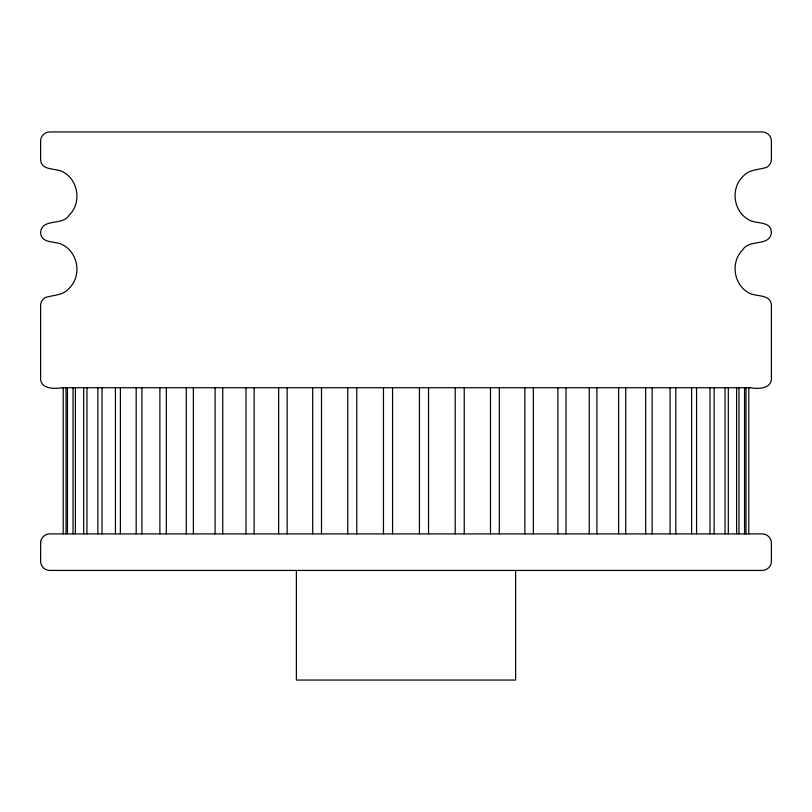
<?xml version="1.0" encoding="UTF-8"?>
<svg xmlns="http://www.w3.org/2000/svg" width="812" height="812" viewBox="0 0 812 812"><rect width="100%" height="100%" fill="white"/><g stroke="black" fill="none" stroke-linecap="round" stroke-linejoin="round"><path stroke-width="1.22" d="M61.874 387.73C54.678 389.049 40.681 389.171 40.6 378.595L40.6 305.515C40.59 302.308 42.386 299.202 45.167 297.608C53.298 294.807 62.96 295.791 69.111 288.351C81.616 276.303 78.632 253.638 63.437 245.244C56.251 240.372 41.097 244.544 40.6 232.435C42.031 217.809 62.402 226.101 69.111 215.271C81.616 203.223 78.632 180.558 63.437 172.164C56.617 167.658 40.915 171.383 40.6 159.355L40.6 141.085C40.498 136.203 44.853 131.849 49.735 131.95L762.265 131.95C767.147 131.849 771.501 136.203 771.4 141.085L771.4 159.355C771.41 162.562 769.614 165.668 766.832 167.262C758.702 170.063 749.04 169.079 742.889 176.519C730.384 188.567 733.368 211.232 748.562 219.626C755.749 224.498 770.903 220.326 771.4 232.435C769.969 247.061 749.598 238.769 742.889 249.599C730.384 261.647 733.368 284.312 748.562 292.706C755.383 297.212 771.085 293.487 771.4 305.515L771.4 378.595C771.319 389.171 757.322 389.049 750.126 387.73M62.077 387.73L749.923 387.73M748.786 387.73L748.786 533.89M745.984 387.73L745.984 533.89M744.553 387.73L744.553 533.89M738.971 387.73L738.971 533.89M736.616 387.73L736.616 533.89M728.313 387.73L728.313 533.89M725.045 387.73L725.045 533.89M714.134 387.73L714.134 533.89M709.992 387.73L709.992 533.89M696.564 387.73L696.564 533.89M691.601 387.73L691.601 533.89M675.817 387.73L675.817 533.89M670.083 387.73L670.083 533.89M652.117 387.73L652.117 533.89M645.662 387.73L645.662 533.89M625.717 387.73L625.717 533.89M618.622 387.73L618.622 533.89M596.911 387.73L596.911 533.89M589.258 387.73L589.258 533.89M566.005 387.73L566.005 533.89M557.885 387.73L557.885 533.89M533.352 387.73L533.352 533.89M524.846 387.73L524.846 533.89M515.62 570.43L515.62 680.05L296.38 680.05L296.38 570.43M499.309 387.73L499.309 533.89M490.499 387.73L490.499 533.89M464.241 387.73L464.241 533.89M455.227 387.73L455.227 533.89M428.533 387.73L428.533 533.89M419.428 387.73L419.428 533.89M392.572 387.73L392.572 533.89M383.467 387.73L383.467 533.89M356.772 387.73L356.772 533.89M347.759 387.73L347.759 533.89M321.501 387.73L321.501 533.89M312.691 387.73L312.691 533.89M287.154 387.73L287.154 533.89M278.648 387.73L278.648 533.89M254.115 387.73L254.115 533.89M245.995 387.73L245.995 533.89M222.742 387.73L222.742 533.89M215.089 387.73L215.089 533.89M193.378 387.73L193.378 533.89M186.283 387.73L186.283 533.89M166.338 387.73L166.338 533.89M159.883 387.73L159.883 533.89M141.917 387.73L141.917 533.89M136.183 387.73L136.183 533.89M120.399 387.73L120.399 533.89M115.436 387.73L115.436 533.89M102.007 387.73L102.007 533.89M97.866 387.73L97.866 533.89M86.955 387.73L86.955 533.89M83.687 387.73L83.687 533.89M75.384 387.73L75.384 533.89M73.029 387.73L73.029 533.89M67.447 387.73L67.447 533.89M66.016 387.73L66.016 533.89M63.214 387.73L63.214 533.89M40.681 541.837L40.6 561.295C40.498 566.177 44.853 570.531 49.735 570.43L762.265 570.43C767.147 570.531 771.501 566.177 771.4 561.295L771.4 543.025C771.501 538.143 767.147 533.788 762.265 533.89L49.735 533.89C45.279 533.819 41.189 537.412 40.681 541.837"/></g></svg>
